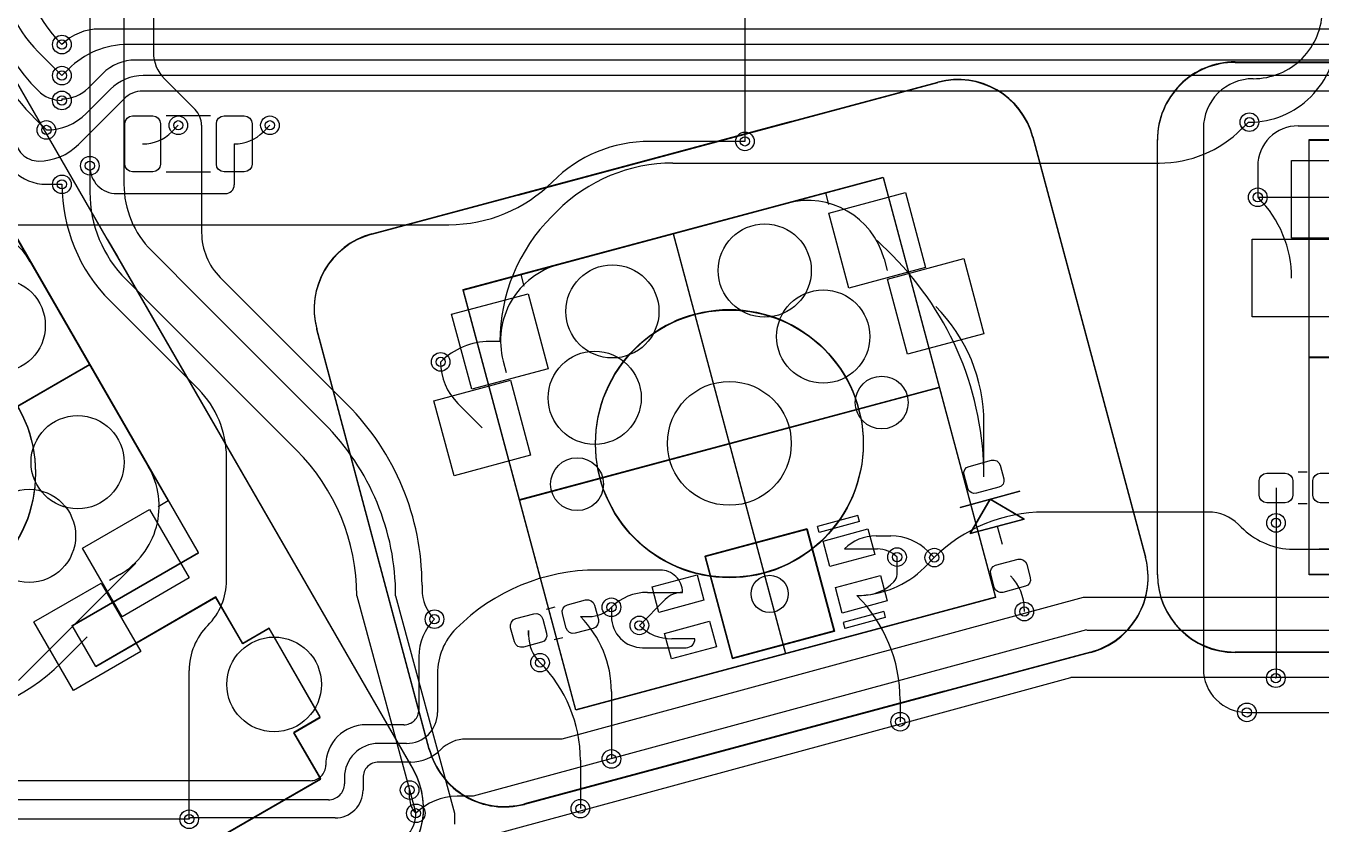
# Model space of a CAD drawing. Header units: millimetres. Extents: x -220 to 263, y -14 to 135.
# Drawn here: x 66.86 to 108.58, y 12.5 to 38.2 of the extents above; entities that cross this region are included whole.
import ezdxf

# ---------------------------------------------------------------- set-up
doc = ezdxf.new("R2010")
doc.units = ezdxf.units.MM
doc.layers.get('0').update_dxf_attribs({"color": 96, "lineweight": 25, "true_color": 0x008000})
for name, color, linetype, lineweight, true_color in [('livello 10', 6, 'Continuous', 25, 0xff00ff), ('livello 11', 30, 'Continuous', 25, 0xff7f00), ('livello 7', 6, 'Continuous', 25, 0xff00ff), ('livello 8', 18, 'Continuous', 25, 0x000000), ('livello 9', 18, 'Continuous', 25, 0x000000)]:
    doc.layers.add(name, color=color, linetype=linetype, lineweight=lineweight, true_color=true_color)

msp = doc.modelspace()

# ---------------------------------------------------------------- linework, layer by layer
msp.add_arc((135.898, -152.987), 167.216, 80.73541, 122.39677)
at = {"layer": 'livello 10', "color": 6, "true_color": 0xff00ff, "flags": 128}
for points in [[(108.192, 20.541), (108.192, 34.541)], [(108.192, 34.541), (122.191, 34.541)], [(72.422, 21.249), (65.422, 33.374)], [(80.949, 29.708), (94.472, 33.332)], [(94.472, 33.332), (98.095, 19.809)], [(84.572, 16.186), (80.949, 29.708)], [(68.351, 18.899), (72.422, 21.249)], [(122.191, 20.541), (108.192, 20.541)], [(72.985, 19.814), (69.113, 17.579)], [(73.847, 18.321), (72.985, 19.814)], [(98.095, 19.809), (84.572, 16.186)], [(69.113, 17.579), (68.351, 18.899)], [(74.695, 18.811), (73.847, 18.321)], [(76.346, 15.952), (74.695, 18.811)], [(75.497, 15.462), (76.346, 15.952)], [(76.36, 13.968), (75.497, 15.462)], [(70.93, 10.833), (76.36, 13.968)]]:
    msp.add_lwpolyline(points, dxfattribs=at)
at = {"layer": 'livello 10'}
msp.add_arc((135.898, -152.987), 167.216, 80.73541, 122.39677, dxfattribs=at)
at = {"layer": 'livello 11', "color": 250, "true_color": 0x3d3d3d, "flags": 128}
for points in [[(62.812, 42.878), (69.485, 31.32)], [(105.81, 37.024), (119.809, 37.024)], [(82.717, 32.754), (96.239, 36.377)], [(78.001, 31.49), (91.524, 35.113)], [(99.301, 34.609), (102.924, 21.087)], [(103.31, 20.525), (103.31, 34.524)], [(108.192, 20.525), (108.192, 34.524)], [(108.192, 34.524), (122.191, 34.524)], [(72.422, 21.233), (65.422, 33.357)], [(80.949, 29.692), (94.472, 33.315)], [(94.472, 33.315), (98.095, 19.793)], [(69.485, 31.32), (69.811, 30.754)], [(87.71, 31.504), (91.334, 17.981)], [(69.811, 30.754), (79.337, 14.257)], [(84.572, 16.169), (80.949, 29.692)], [(79.857, 14.906), (76.234, 28.428)], [(56.798, 20.295), (68.922, 27.295)], [(56.798, 20.295), (68.922, 27.295)], [(108.192, 27.524), (122.191, 27.524)], [(82.761, 22.93), (96.283, 26.554)], [(68.351, 18.883), (72.422, 21.233)], [(122.191, 20.525), (108.192, 20.525)], [(72.985, 19.797), (69.114, 17.562)], [(73.847, 18.304), (72.985, 19.797)], [(98.095, 19.793), (84.572, 16.169)], [(69.114, 17.562), (68.351, 18.883)], [(74.696, 18.794), (73.847, 18.304)], [(76.346, 15.935), (74.696, 18.794)], [(101.157, 18.025), (87.635, 14.401)], [(119.809, 18.025), (105.81, 18.025)], [(96.441, 16.761), (82.919, 13.138)], [(75.498, 15.445), (76.346, 15.935)], [(76.36, 13.952), (75.498, 15.445)], [(70.93, 10.816), (76.36, 13.952)]]:
    msp.add_lwpolyline(points, dxfattribs=at)
for points in [[(105.81, 37.024, 0.414214), (103.31, 34.524)], [(99.301, 34.609, 0.414198), (96.239, 36.377)], [(78.001, 31.49, 0.414207), (76.234, 28.428)], [(101.157, 18.025, 0.414222), (102.924, 21.087)], [(103.31, 20.525, 0.414202), (105.81, 18.025)], [(79.857, 14.906, 0.414222), (82.919, 13.138)], [(78.421, 10.842, 0.414198), (79.337, 14.257)]]:
    msp.add_lwpolyline(points, format="xyb", dxfattribs=at)
at = {"layer": 'livello 11', "color": 139, "true_color": 0x174d58, "flags": 128}
for points in [[(72.809, 35.309), (71.386, 35.309)], [(72.809, 33.489), (71.386, 33.489)], [(84.034, 30.519), (92.621, 32.82)], [(92.621, 32.82), (92.72, 32.452)], [(67.004, 30.604), (71.449, 22.905)], [(82.238, 27.409), (82.337, 27.041)], [(108.138, 23.834), (107.846, 23.834)], [(96.951, 22.699), (98.883, 23.217)], [(97.28, 21.856), (97.917, 22.958)], [(97.917, 22.958), (99.019, 22.322)], [(71.449, 22.905), (71.119, 22.714)], [(108.138, 22.814), (107.846, 22.814)], [(93.665, 22.435), (92.361, 22.086)], [(93.716, 22.242), (92.412, 21.892)], [(93.716, 22.242), (93.665, 22.435)], [(99.019, 22.322), (97.28, 21.856)], [(92.412, 21.892), (92.361, 22.086)], [(98.15, 22.089), (98.305, 21.509)], [(83.899, 19.49), (83.616, 19.414)], [(84.163, 18.504), (83.88, 18.429)]]:
    msp.add_lwpolyline(points, dxfattribs=at)
at = {"layer": 'livello 11', "color": 168, "true_color": 0x0d115e, "flags": 128}
for points in [[(72.809, 35.309), (71.386, 35.309)], [(72.809, 33.489), (71.386, 33.489)], [(91.394, 32.492), (82.807, 30.191)], [(70.814, 24.005), (66.369, 31.704)], [(94.505, 30.696), (94.604, 30.328)], [(82.807, 30.191), (82.906, 29.823)], [(108.138, 23.834), (107.846, 23.834)], [(98.883, 23.217), (96.951, 22.699)], [(97.917, 22.958), (97.28, 21.856)], [(99.019, 22.322), (97.917, 22.958)], [(108.138, 22.814), (107.846, 22.814)], [(97.28, 21.856), (99.019, 22.322)], [(98.15, 22.089), (98.305, 21.509)], [(69.884, 20.535), (69.554, 20.345)], [(83.899, 19.49), (83.616, 19.414)], [(94.493, 19.344), (93.189, 18.995)], [(94.493, 19.344), (94.545, 19.151)], [(93.189, 18.995), (93.241, 18.802)], [(94.545, 19.151), (93.241, 18.802)], [(84.163, 18.504), (83.88, 18.429)]]:
    msp.add_lwpolyline(points, dxfattribs=at)
at = {"layer": 'livello 11', "color": 250, "true_color": 0x2f2d31, "flags": 128}
for points in [[(108.192, 34.541), (122.191, 34.541)], [(108.192, 20.541), (108.192, 34.541)], [(72.422, 21.249), (65.422, 33.374)], [(80.949, 29.708), (94.472, 33.332)], [(94.472, 33.332), (98.095, 19.809)], [(84.572, 16.186), (80.949, 29.708)], [(88.738, 21.115), (92.023, 21.995)], [(92.023, 21.995), (88.738, 21.115)], [(92.023, 21.995), (92.903, 18.711)], [(92.903, 18.711), (92.023, 21.995)], [(68.351, 18.899), (72.422, 21.249)], [(89.618, 17.831), (88.738, 21.115)], [(88.738, 21.115), (89.618, 17.831)], [(122.191, 20.541), (108.192, 20.541)], [(72.985, 19.814), (69.114, 17.578)], [(73.847, 18.321), (72.985, 19.814)], [(98.095, 19.809), (84.572, 16.186)], [(69.114, 17.578), (68.351, 18.899)], [(74.696, 18.811), (73.847, 18.321)], [(76.346, 15.952), (74.696, 18.811)], [(92.903, 18.711), (89.618, 17.831)], [(89.618, 17.831), (92.903, 18.711)], [(75.498, 15.462), (76.346, 15.952)], [(76.36, 13.968), (75.498, 15.462)], [(70.93, 10.833), (76.36, 13.968)]]:
    msp.add_lwpolyline(points, dxfattribs=at)
at = {"layer": 'livello 11', "color": 168, "true_color": 0x0d115e, "flags": 128}
for points in [[(94.505, 30.696, 0.41421), (91.394, 32.492)], [(69.884, 20.535, 0.414217), (70.814, 24.005)]]:
    msp.add_lwpolyline(points, format="xyb", dxfattribs=at)
at = {"layer": 'livello 11', "color": 139, "true_color": 0x174d58, "flags": 128}
for points in [[(67.004, 30.604, 0.414228), (63.534, 31.534)], [(84.034, 30.519, 0.414216), (82.238, 27.409)]]:
    msp.add_lwpolyline(points, format="xyb", dxfattribs=at)
at = {"layer": 'livello 11', "color": 250, "true_color": 0x2f2d31, "flags": 128}
msp.add_lwpolyline([(162.819, 12.048, 0.183811), (46.307, -11.796)], format="xyb", dxfattribs=at)
at = {"layer": 'livello 11', "color": 250, "true_color": 0x3d3d3d}
for centre in [(89.522, 24.742), (62.86, 23.795)]:
    msp.add_circle(centre, 4.311, dxfattribs=at)
at = {"layer": 'livello 7', "color": 6, "true_color": 0xff00ff, "flags": 128}
for points in [[(62.812, 42.894), (69.485, 31.337)], [(105.81, 37.041), (119.809, 37.041)], [(82.717, 32.77), (96.239, 36.393)], [(78.001, 31.507), (91.523, 35.13)], [(99.301, 34.626), (102.924, 21.103)], [(103.31, 20.541), (103.31, 34.541)], [(108.192, 20.541), (108.192, 34.541)], [(108.192, 34.541), (122.191, 34.541)], [(72.422, 21.249), (65.422, 33.374)], [(80.949, 29.708), (94.472, 33.332)], [(94.472, 33.332), (98.095, 19.809)], [(69.485, 31.337), (69.811, 30.771)], [(87.71, 31.52), (91.334, 17.997)], [(69.811, 30.771), (79.336, 14.273)], [(84.572, 16.186), (80.949, 29.708)], [(79.857, 14.922), (76.234, 28.445)], [(108.192, 27.541), (122.191, 27.541)], [(56.798, 20.312), (68.922, 27.312)], [(56.798, 20.312), (68.922, 27.312)], [(82.761, 22.947), (96.283, 26.57)], [(88.738, 21.132), (92.022, 22.012)], [(92.022, 22.012), (88.738, 21.132)], [(92.022, 22.012), (92.902, 18.727)], [(92.902, 18.727), (92.022, 22.012)], [(68.351, 18.899), (72.422, 21.249)], [(89.618, 17.848), (88.738, 21.132)], [(88.738, 21.132), (89.618, 17.848)], [(122.191, 20.541), (108.192, 20.541)], [(72.985, 19.814), (69.113, 17.579)], [(73.847, 18.321), (72.985, 19.814)], [(98.095, 19.809), (84.572, 16.186)], [(69.113, 17.579), (68.351, 18.899)], [(74.695, 18.811), (73.847, 18.321)], [(76.346, 15.952), (74.695, 18.811)], [(92.902, 18.727), (89.618, 17.848)], [(89.618, 17.848), (92.902, 18.727)], [(101.157, 18.041), (87.635, 14.418)], [(119.809, 18.041), (105.81, 18.041)], [(96.441, 16.778), (82.919, 13.154)], [(75.497, 15.462), (76.346, 15.952)], [(76.36, 13.968), (75.497, 15.462)], [(70.93, 10.833), (76.36, 13.968)]]:
    msp.add_lwpolyline(points, dxfattribs=at)
for points in [[(105.81, 37.041, 0.414214), (103.31, 34.541)], [(99.301, 34.626, 0.414198), (96.239, 36.393)], [(78.001, 31.507, 0.414207), (76.234, 28.445)], [(101.157, 18.041, 0.414222), (102.924, 21.103)], [(103.31, 20.541, 0.414202), (105.81, 18.041)], [(79.857, 14.922, 0.414222), (82.919, 13.154)], [(78.421, 10.858, 0.414198), (79.336, 14.273)]]:
    msp.add_lwpolyline(points, format="xyb", dxfattribs=at)
at = {"layer": 'livello 7', "color": 6, "true_color": 0xff00ff}
for centre in [(89.522, 24.759), (62.86, 23.812)]:
    msp.add_circle(centre, 4.311, dxfattribs=at)
at = {"layer": 'livello 8', "color": 163, "true_color": 0x4d7fc4, "flags": 128}
for points in [[(68.923, 59.782), (68.923, 32.849)], [(70.973, 46.466), (70.973, 37.499)], [(90.023, 46.466), (90.023, 36.982)], [(70.023, 33.099), (70.023, 39.282)], [(68.023, 36.599), (67.26, 37.362)], [(70.973, 37.499), (70.973, 37.344)], [(90.023, 36.982), (90.023, 34.482)], [(71.323, 36.499), (72.31, 35.511)], [(67.523, 34.849), (67.174, 35.197)], [(71.198, 33.749), (71.178, 33.653), (71.124, 33.572), (71.043, 33.518), (70.948, 33.499), (70.298, 33.499), (70.202, 33.518), (70.121, 33.572), (70.067, 33.653), (70.048, 33.749), (70.048, 35.049), (70.067, 35.145), (70.121, 35.226), (70.202, 35.28), (70.298, 35.299), (70.948, 35.299), (71.043, 35.28), (71.124, 35.226), (71.178, 35.145), (71.198, 35.049), (71.198, 33.749)], [(74.148, 33.749), (74.128, 33.653), (74.074, 33.572), (73.993, 33.518), (73.898, 33.499), (73.248, 33.499), (73.152, 33.518), (73.071, 33.572), (73.017, 33.653), (72.998, 33.749), (72.998, 35.049), (73.017, 35.145), (73.071, 35.226), (73.152, 35.28), (73.248, 35.299), (73.898, 35.299), (73.993, 35.28), (74.074, 35.226), (74.128, 35.145), (74.148, 35.049), (74.148, 33.749)], [(71.773, 34.999), (71.561, 34.788)], [(72.523, 34.999), (72.523, 31.547)], [(74.723, 34.999), (74.511, 34.788)], [(104.791, 34.899), (104.791, 34.599)], [(104.791, 34.599), (104.791, 18.699)], [(93.375, 29.756), (92.728, 32.171), (95.191, 32.831), (95.838, 30.416), (93.375, 29.756)], [(106.563, 32.661), (106.542, 32.682)], [(94.773, 30.804), (94.283, 31.294)], [(106.357, 28.831), (106.357, 31.331), (108.907, 31.331), (108.907, 28.831), (106.357, 28.831)], [(70.906, 30.965), (72.523, 29.349)], [(73.123, 30.099), (77.218, 26.003)], [(70.089, 30.032), (71.273, 28.849)], [(72.423, 26.499), (69.578, 29.343)], [(72.523, 29.349), (76.474, 25.397)], [(71.273, 28.849), (75.578, 24.543)], [(80.654, 23.718), (80.007, 26.133), (82.47, 26.793), (83.117, 24.378), (80.654, 23.718)], [(81.562, 25.255), (80.779, 26.038)], [(73.323, 20.347), (73.323, 24.326)], [(97.968, 24.214), (98.056, 24.22), (98.139, 24.192), (98.205, 24.134), (98.244, 24.055), (98.36, 23.62), (98.366, 23.533), (98.338, 23.45), (98.28, 23.384), (98.201, 23.345), (97.477, 23.151), (97.389, 23.145), (97.306, 23.173), (97.24, 23.231), (97.201, 23.31), (97.085, 23.744), (97.079, 23.832), (97.107, 23.915), (97.165, 23.981), (97.244, 24.02), (97.968, 24.214)], [(107.667, 23.087), (107.649, 22.996), (107.597, 22.919), (107.52, 22.868), (107.429, 22.85), (106.829, 22.85), (106.738, 22.868), (106.661, 22.919), (106.61, 22.996), (106.592, 23.087), (106.592, 23.562), (106.61, 23.653), (106.661, 23.73), (106.738, 23.781), (106.829, 23.8), (107.429, 23.8), (107.52, 23.781), (107.597, 23.73), (107.649, 23.653), (107.667, 23.562), (107.667, 23.087)], [(109.392, 23.087), (109.374, 22.996), (109.322, 22.919), (109.245, 22.868), (109.154, 22.85), (108.554, 22.85), (108.463, 22.868), (108.386, 22.919), (108.335, 22.996), (108.317, 23.087), (108.317, 23.562), (108.335, 23.653), (108.386, 23.73), (108.463, 23.781), (108.554, 23.8), (109.154, 23.8), (109.245, 23.781), (109.322, 23.73), (109.374, 23.653), (109.392, 23.562), (109.392, 23.087)], [(107.129, 23.325), (107.129, 22.199)], [(68.684, 21.384), (70.849, 22.634), (72.124, 20.425), (69.959, 19.175), (68.684, 21.384)], [(107.129, 22.199), (107.129, 17.215)], [(93.987, 22.004), (94.207, 21.183), (92.758, 20.795), (92.538, 21.616), (93.987, 22.004)], [(94.246, 21.782), (94.723, 21.782)], [(95.917, 21.287), (96.123, 21.082)], [(66.626, 17.127), (70.404, 20.905)], [(94.923, 20.54), (94.923, 21.099)], [(98.822, 21.027), (98.91, 21.032), (98.993, 21.004), (99.059, 20.946), (99.098, 20.868), (99.214, 20.433), (99.22, 20.345), (99.192, 20.262), (99.134, 20.196), (99.055, 20.157), (98.331, 19.963), (98.243, 19.957), (98.16, 19.986), (98.094, 20.044), (98.055, 20.122), (97.939, 20.557), (97.933, 20.645), (97.961, 20.728), (98.019, 20.794), (98.098, 20.833), (98.822, 21.027)], [(88.481, 20.529), (88.701, 19.708), (87.252, 19.319), (87.032, 20.14), (88.481, 20.529)], [(94.388, 20.507), (94.608, 19.686), (93.159, 19.297), (92.939, 20.119), (94.388, 20.507)], [(79.623, 20.199), (79.623, 20.065)], [(77.523, 19.849), (79.423, 12.849)], [(78.773, 19.849), (80.673, 12.849)], [(85.303, 19.092), (85.309, 19), (85.279, 18.912), (85.218, 18.842), (85.135, 18.801), (84.556, 18.646), (84.463, 18.64), (84.375, 18.67), (84.306, 18.731), (84.265, 18.814), (84.142, 19.273), (84.136, 19.365), (84.166, 19.453), (84.227, 19.523), (84.31, 19.564), (84.889, 19.719), (84.982, 19.725), (85.07, 19.695), (85.139, 19.634), (85.18, 19.551), (85.303, 19.092)], [(86.882, 19.963), (88.012, 19.963)], [(93.629, 19.863), (93.771, 19.863)], [(83.637, 18.646), (83.643, 18.553), (83.613, 18.465), (83.552, 18.396), (83.469, 18.355), (82.889, 18.2), (82.797, 18.193), (82.709, 18.223), (82.64, 18.284), (82.599, 18.367), (82.476, 18.826), (82.47, 18.919), (82.499, 19.007), (82.56, 19.076), (82.644, 19.117), (83.223, 19.272), (83.316, 19.279), (83.403, 19.249), (83.473, 19.188), (83.514, 19.105), (83.637, 18.646)], [(99.023, 19.344), (99.023, 19.418)], [(84.723, 19.182), (84.998, 19.182)], [(88.883, 19.031), (89.103, 18.21), (87.654, 17.822), (87.434, 18.643), (88.883, 19.031)], [(83.056, 18.583), (83.056, 18.736)], [(88.413, 18.466), (87.669, 18.466)], [(104.791, 18.699), (104.791, 17.499)], [(72.123, 12.658), (72.123, 17.45)], [(85.723, 16.768), (85.723, 14.599)], [(95.023, 16.499), (95.023, 15.799)], [(84.723, 14.56), (84.723, 12.999)], [(80.673, 12.849), (80.673, 12.503)]]:
    msp.add_lwpolyline(points, dxfattribs=at)
for points in [[(64.522, 41.599, 0.198914), (67.174, 35.197)], [(65.272, 40.9, 0.198915), (67.253, 36.118)], [(66.648, 40.917, 0.19891), (68.023, 37.599)], [(66.023, 40.349, 0.198908), (67.26, 37.362)], [(106.391, 36.499, 0.414214), (108.623, 38.731)], [(106.272, 35.1, 0.414214), (109.073, 37.901)], [(70.972, 37.344, 0.198922), (71.323, 36.499)], [(106.391, 36.499, 0.414214), (104.791, 34.899)], [(67.253, 36.118, 0.198929), (68.023, 35.799)], [(72.523, 34.999, 0.1989), (72.31, 35.511)], [(70.623, 34.399, 0.198913), (71.561, 34.788)], [(73.573, 34.399, 0.198913), (74.511, 34.788)], [(68.022, 33.099, 0.198911), (69.578, 29.343)], [(70.022, 33.099, 0.198912), (70.906, 30.965)], [(68.923, 32.849, 0.198913), (70.089, 30.032)], [(107.632, 30.081, 0.198913), (106.563, 32.661)], [(72.523, 31.547, 0.198912), (73.123, 30.099)], [(97.723, 23.682, 0.198912), (94.773, 30.804)], [(80.222, 27.382, 0.198907), (80.779, 26.038)], [(73.323, 24.326, 0.198912), (72.423, 26.499)], [(79.622, 20.199, 0.198913), (77.218, 26.003)], [(78.773, 19.849, 0.198915), (76.474, 25.397)], [(77.522, 19.849, 0.198916), (75.578, 24.543)], [(94.246, 21.782, 0.198909), (93.228, 21.36)], [(95.918, 21.288, 0.198905), (94.723, 21.782)], [(94.823, 20.299, 0.198847), (94.923, 20.54)], [(99.022, 19.418, 0.198902), (98.577, 20.495)], [(72.723, 18.899, 0.198901), (73.323, 20.347)], [(79.622, 20.065, 0.198921), (80.023, 19.099)], [(93.771, 19.863, 0.198917), (94.823, 20.299)], [(86.882, 19.963, 0.198913), (85.723, 19.482)], [(95.023, 16.499, 0.198911), (93.629, 19.863)], [(84.998, 19.182, 0.198914), (85.723, 19.482)], [(72.722, 18.899, 0.198907), (72.123, 17.45)], [(85.722, 16.768, 0.198909), (84.723, 19.182)], [(86.623, 18.899, 0.19891), (87.669, 18.466)], [(83.056, 18.583, 0.198913), (83.423, 17.699)], [(84.723, 14.56, 0.198913), (83.423, 17.699)], [(104.791, 17.499, 0.414214), (106.191, 16.099)], [(107.123, 17.199, 0.198295), (107.129, 17.215)]]:
    msp.add_lwpolyline(points, format="xyb", dxfattribs=at)
at = {"layer": 'livello 8', "color": 254, "true_color": 0xd0d2cd, "flags": 128}
for points in [[(88.738, 21.115), (92.022, 21.995)], [(92.022, 21.995), (88.738, 21.115)], [(92.022, 21.995), (92.902, 18.711)], [(92.902, 18.711), (92.022, 21.995)], [(89.618, 17.831), (88.738, 21.115)], [(88.738, 21.115), (89.618, 17.831)], [(92.902, 18.711), (89.618, 17.831)], [(89.618, 17.831), (92.902, 18.711)]]:
    msp.add_lwpolyline(points, dxfattribs=at)
at = {"layer": 'livello 8', "color": 7, "true_color": 0xececec}
for centre in [(68.023, 37.599), (68.023, 36.599), (68.023, 35.799), (67.523, 34.849), (71.773, 34.999), (74.723, 34.999), (106.272, 35.1), (90.023, 34.482), (68.923, 33.699), (68.023, 33.099), (106.542, 32.682), (80.223, 27.382), (107.129, 22.199), (94.923, 21.099), (96.123, 21.082), (85.723, 19.482), (99.023, 19.344), (80.023, 19.099), (86.623, 18.899), (83.423, 17.699), (107.123, 17.199), (106.191, 16.099), (95.023, 15.799), (85.723, 14.599), (79.223, 13.599), (72.123, 12.658), (79.423, 12.849), (84.723, 12.999)]:
    msp.add_circle(centre, 0.3, dxfattribs=at)
at = {"layer": 'livello 8', "color": 7}
for centre, radius in [((68.023, 37.599), 0.15), ((68.023, 36.599), 0.15), ((68.023, 35.799), 0.15), ((71.773, 34.999), 0.15), ((74.723, 34.999), 0.15), ((106.272, 35.1), 0.15), ((67.523, 34.849), 0.15), ((90.023, 34.482), 0.15), ((68.923, 33.699), 0.15), ((68.023, 33.099), 0.15), ((106.542, 32.682), 0.15), ((90.661, 30.323), 1.5), ((85.754, 29.008), 1.5), ((65.989, 28.552), 1.5), ((92.545, 28.198), 1.5), ((85.184, 26.226), 1.5), ((80.223, 27.382), 0.15), ((89.522, 24.759), 1.994), ((89.522, 24.759), 1.994), ((94.429, 26.073), 0.851), ((94.429, 26.073), 0.851), ((68.529, 24.152), 1.5), ((84.615, 23.444), 0.851), ((84.615, 23.444), 0.851), ((66.965, 21.782), 1.5), ((107.129, 22.199), 0.15), ((94.923, 21.099), 0.15), ((96.123, 21.082), 0.15), ((85.723, 19.482), 0.15), ((80.023, 19.099), 0.15), ((99.023, 19.344), 0.15), ((86.623, 18.899), 0.15), ((74.859, 16.999), 1.524), ((83.423, 17.699), 0.15), ((107.123, 17.199), 0.15), ((95.023, 15.799), 0.15), ((106.191, 16.099), 0.15), ((85.723, 14.599), 0.15), ((79.223, 13.599), 0.15), ((79.423, 12.849), 0.15), ((84.723, 12.999), 0.15), ((72.123, 12.658), 0.15)]:
    msp.add_circle(centre, radius, dxfattribs=at)
at = {"layer": 'livello 8', "color": 163, "true_color": 0x4d7fc4}
msp.add_circle((90.82, 19.913), 0.599, dxfattribs=at)
at = {"layer": 'livello 9', "color": 22, "true_color": 0xc83434, "flags": 128}
for points in [[(69.23, 38.099, 0.198912), (68.023, 37.599)], [(70.144, 37.599, 0.198912), (68.23, 36.806)], [(70.394, 37.099, 0.198916), (69.333, 36.66)], [(70.644, 36.599, 0.198916), (69.583, 36.16)], [(68.023, 35.849, 0.198906), (68.876, 36.203)], [(70.626, 36.099, 0.19891), (70.023, 35.849)], [(67.523, 34.849, 0.198902), (68.803, 35.379)], [(70.623, 34.399, 0.198913), (71.561, 34.788)], [(73.573, 34.399, 0.198913), (74.511, 34.788)], [(103.367, 33.782, 0.198919), (106.023, 34.882)], [(106.023, 34.882, 0.001127), (106.129, 34.986)], [(107.842, 34.982, 0.414214), (106.542, 33.682)], [(66.023, 34.599, 0.414214), (67.523, 33.099)], [(66.523, 34.599, 0.414214), (67.273, 33.849)], [(67.273, 33.849, 0.198902), (68.553, 34.379)], [(86.961, 34.482, 0.198907), (83.823, 33.182)], [(68.923, 33.667, 0.414214), (69.791, 32.799)], [(87.705, 33.782, 0.198908), (83.97, 32.235)], [(73.291, 32.799, 0.414214), (73.573, 33.081)], [(80.483, 31.799, 0.198918), (83.823, 33.182)], [(83.8, 32.065, 0.198913), (82.132, 28.038)], [(97.722, 25.413, 0.19891), (96.167, 29.169)], [(81.804, 28.038, 0.198909), (80.223, 27.382)], [(99.664, 22.549, 0.198909), (96.123, 21.082)], [(105.917, 22.149, 0.198913), (104.951, 22.549)], [(106.01, 22.057, 0.180292), (107.559, 21.352)], [(94.922, 21.099, 0.198887), (94.291, 21.36)], [(85.27, 20.682, 0.198909), (80.723, 18.799)], [(88.012, 19.963, 0.414214), (87.292, 20.682)], [(93.629, 19.863, 0.19891), (95.804, 20.764)], [(99.022, 19.418, 0.198902), (98.577, 20.495)], [(88.012, 19.963, 0.198906), (87.456, 19.733)], [(84.998, 19.182, 0.198914), (85.723, 19.482)], [(80.022, 19.099, 0.198906), (79.523, 17.892)], [(80.722, 18.799, 0.198907), (80.123, 17.35)], [(85.723, 19.182, 0.414214), (86.723, 18.182)], [(83.056, 18.583, 0.198913), (83.423, 17.699)], [(88.13, 18.182, 0.414214), (88.413, 18.466)], [(63.623, 15.882, 0.198912), (68.001, 17.696)], [(79.036, 15.699, 0.414214), (79.523, 16.185)], [(79.123, 15.099, 0.414214), (80.123, 16.099)], [(77.823, 15.699, 0.414214), (76.523, 14.399)], [(78.218, 15.099, 0.414214), (77.123, 14.004)], [(81.043, 15.239, 0.198911), (80.223, 14.899)], [(79.257, 14.499, 0.198913), (80.223, 14.899)], [(76.023, 13.899, 0.414214), (76.523, 14.399)], [(78.223, 14.499, 0.414214), (77.723, 13.999)], [(76.606, 13.282, 0.414214), (77.123, 13.799)], [(76.823, 12.699, 0.414214), (77.723, 13.599)], [(80.75, 13.399, 0.198912), (79.423, 12.849)], [(79.223, 13.332, 0.19891), (79.423, 12.849)], [(72.164, 12.699, 0.414214), (72.123, 12.658)], [(78.373, 11.799, 0.414214), (79.423, 12.849)]]:
    msp.add_lwpolyline(points, format="xyb", dxfattribs=at)
for points in [[(70.273, 38.099), (69.23, 38.099)], [(154.273, 38.099), (70.273, 38.099)], [(158.273, 37.599), (70.144, 37.599)], [(68.23, 36.806), (68.023, 36.599)], [(156.523, 37.099), (70.394, 37.099)], [(69.023, 36.349), (68.876, 36.203)], [(69.333, 36.66), (69.023, 36.349)], [(154.773, 36.599), (70.644, 36.599)], [(69.583, 36.16), (69.273, 35.849)], [(155.773, 36.099), (70.626, 36.099)], [(68.023, 35.849), (68.023, 35.799)], [(70.023, 35.849), (68.553, 34.379)], [(69.273, 35.849), (68.803, 35.379)], [(71.198, 33.749), (71.178, 33.653), (71.124, 33.572), (71.043, 33.518), (70.948, 33.499), (70.298, 33.499), (70.202, 33.518), (70.121, 33.572), (70.067, 33.653), (70.048, 33.749), (70.048, 35.049), (70.067, 35.145), (70.121, 35.226), (70.202, 35.28), (70.298, 35.299), (70.948, 35.299), (71.043, 35.28), (71.124, 35.226), (71.178, 35.145), (71.198, 35.049), (71.198, 33.749)], [(74.148, 33.749), (74.128, 33.653), (74.074, 33.572), (73.993, 33.518), (73.898, 33.499), (73.248, 33.499), (73.152, 33.518), (73.071, 33.572), (73.017, 33.653), (72.998, 33.749), (72.998, 35.049), (73.017, 35.145), (73.071, 35.226), (73.152, 35.28), (73.248, 35.299), (73.898, 35.299), (73.993, 35.28), (74.074, 35.226), (74.128, 35.145), (74.148, 35.049), (74.148, 33.749)], [(106.129, 34.986), (106.243, 35.1)], [(106.243, 35.1), (106.272, 35.1)], [(71.561, 34.788), (71.773, 34.999)], [(74.511, 34.788), (74.723, 34.999)], [(107.842, 34.982), (128.123, 34.982)], [(73.573, 34.399), (73.573, 33.081)], [(90.023, 34.482), (86.961, 34.482)], [(110.177, 33.871), (110.177, 31.371), (107.627, 31.371), (107.627, 33.871), (110.177, 33.871)], [(68.923, 33.699), (68.923, 33.667)], [(87.705, 33.782), (103.367, 33.782)], [(106.542, 33.682), (106.542, 32.682)], [(67.523, 33.099), (68.023, 33.099)], [(69.791, 32.799), (73.291, 32.799)], [(106.542, 32.682), (108.84, 32.682)], [(83.8, 32.065), (83.97, 32.235)], [(64.114, 31.799), (80.483, 31.799)], [(97.075, 30.706), (97.722, 28.291), (95.259, 27.631), (94.612, 30.046), (97.075, 30.706)], [(83.04, 29.575), (83.687, 27.16), (81.223, 26.5), (80.576, 28.915), (83.04, 29.575)], [(82.132, 28.038), (81.804, 28.038)], [(97.723, 23.682), (97.723, 25.413)], [(97.968, 24.214), (98.056, 24.22), (98.139, 24.192), (98.205, 24.134), (98.244, 24.055), (98.36, 23.62), (98.366, 23.533), (98.338, 23.45), (98.28, 23.384), (98.201, 23.345), (97.477, 23.151), (97.389, 23.145), (97.306, 23.173), (97.24, 23.231), (97.201, 23.31), (97.085, 23.744), (97.079, 23.832), (97.107, 23.915), (97.165, 23.981), (97.244, 24.02), (97.968, 24.214)], [(107.667, 23.087), (107.649, 22.996), (107.597, 22.919), (107.52, 22.868), (107.429, 22.85), (106.829, 22.85), (106.738, 22.868), (106.661, 22.919), (106.61, 22.996), (106.592, 23.087), (106.592, 23.562), (106.61, 23.653), (106.661, 23.73), (106.738, 23.781), (106.829, 23.8), (107.429, 23.8), (107.52, 23.781), (107.597, 23.73), (107.649, 23.653), (107.667, 23.562), (107.667, 23.087)], [(109.392, 23.087), (109.374, 22.996), (109.322, 22.919), (109.245, 22.868), (109.154, 22.85), (108.554, 22.85), (108.463, 22.868), (108.386, 22.919), (108.335, 22.996), (108.317, 23.087), (108.317, 23.562), (108.335, 23.653), (108.386, 23.73), (108.463, 23.781), (108.554, 23.8), (109.154, 23.8), (109.245, 23.781), (109.322, 23.73), (109.374, 23.653), (109.392, 23.562), (109.392, 23.087)], [(107.129, 23.325), (107.129, 22.199)], [(99.664, 22.55), (104.951, 22.55)], [(105.917, 22.15), (106.01, 22.057)], [(93.987, 22.004), (94.207, 21.183), (92.758, 20.795), (92.538, 21.616), (93.987, 22.004)], [(93.228, 21.36), (94.291, 21.36)], [(107.559, 21.352), (108.517, 21.352)], [(108.517, 21.352), (109.911, 21.352)], [(109.514, 21.352), (108.517, 21.352)], [(95.804, 20.764), (96.123, 21.082)], [(98.822, 21.027), (98.91, 21.032), (98.993, 21.004), (99.059, 20.946), (99.098, 20.868), (99.214, 20.433), (99.22, 20.345), (99.192, 20.262), (99.134, 20.196), (99.055, 20.157), (98.331, 19.963), (98.243, 19.957), (98.16, 19.986), (98.094, 20.044), (98.055, 20.122), (97.939, 20.557), (97.933, 20.645), (97.961, 20.728), (98.019, 20.794), (98.098, 20.833), (98.822, 21.027)], [(87.292, 20.682), (85.27, 20.682)], [(88.481, 20.529), (88.701, 19.708), (87.252, 19.319), (87.032, 20.14), (88.481, 20.529)], [(94.388, 20.507), (94.608, 19.686), (93.159, 19.297), (92.939, 20.119), (94.388, 20.507)], [(70.56, 18.055), (68.394, 16.805), (67.119, 19.014), (69.285, 20.264), (70.56, 18.055)], [(100.923, 19.799), (84.123, 15.239)], [(85.303, 19.092), (85.309, 19), (85.279, 18.912), (85.218, 18.842), (85.135, 18.801), (84.556, 18.646), (84.463, 18.64), (84.375, 18.67), (84.306, 18.731), (84.265, 18.814), (84.142, 19.273), (84.136, 19.365), (84.166, 19.453), (84.227, 19.523), (84.31, 19.564), (84.889, 19.719), (84.982, 19.725), (85.07, 19.695), (85.139, 19.634), (85.18, 19.551), (85.303, 19.092)], [(86.623, 18.899), (87.456, 19.733)], [(147.523, 19.799), (100.923, 19.799)], [(83.637, 18.646), (83.643, 18.553), (83.613, 18.465), (83.552, 18.396), (83.469, 18.355), (82.889, 18.2), (82.797, 18.193), (82.709, 18.223), (82.64, 18.284), (82.599, 18.367), (82.476, 18.826), (82.47, 18.919), (82.499, 19.007), (82.56, 19.076), (82.644, 19.117), (83.223, 19.272), (83.316, 19.279), (83.403, 19.249), (83.473, 19.188), (83.514, 19.105), (83.637, 18.646)], [(85.723, 19.482), (85.723, 19.182)], [(99.023, 19.344), (99.023, 19.418)], [(84.723, 19.182), (84.998, 19.182)], [(88.883, 19.031), (89.103, 18.21), (87.654, 17.822), (87.434, 18.643), (88.883, 19.031)], [(68.001, 17.696), (68.84, 18.535)], [(101.023, 18.76), (81.273, 13.399)], [(83.056, 18.736), (83.056, 18.583)], [(101.033, 18.749), (108.923, 18.749)], [(86.723, 18.182), (88.13, 18.182)], [(79.523, 17.892), (79.523, 17.599)], [(79.523, 17.599), (79.523, 16.185)], [(80.123, 17.35), (80.123, 16.099)], [(94.923, 15.699), (100.523, 17.219)], [(131.023, 17.219), (100.523, 17.219)], [(106.191, 16.099), (146.759, 16.099)], [(78.523, 15.699), (77.823, 15.699)], [(79.036, 15.699), (78.523, 15.699)], [(87.923, 13.799), (94.923, 15.699)], [(79.123, 15.099), (78.218, 15.099)], [(84.123, 15.239), (81.043, 15.239)], [(79.257, 14.499), (78.223, 14.499)], [(76.023, 13.899), (65.123, 13.899)], [(77.123, 14.004), (77.123, 13.799)], [(77.723, 13.999), (77.723, 13.599)], [(81.723, 12.116), (87.923, 13.799)], [(79.223, 13.332), (79.223, 13.599)], [(81.273, 13.399), (80.75, 13.399)], [(76.606, 13.282), (64.871, 13.282)], [(72.123, 12.658), (64.263, 12.658)], [(76.823, 12.699), (72.164, 12.699)]]:
    msp.add_lwpolyline(points, dxfattribs=at)
at = {"layer": 'livello 9', "color": 254, "true_color": 0xd0d2cd, "flags": 128}
for points in [[(88.738, 21.115), (92.022, 21.995)], [(92.022, 21.995), (88.738, 21.115)], [(92.022, 21.995), (92.902, 18.711)], [(92.902, 18.711), (92.022, 21.995)], [(89.618, 17.831), (88.738, 21.115)], [(88.738, 21.115), (89.618, 17.831)], [(92.902, 18.711), (89.618, 17.831)], [(89.618, 17.831), (92.902, 18.711)]]:
    msp.add_lwpolyline(points, dxfattribs=at)
at = {"layer": 'livello 9', "color": 7, "true_color": 0xececec}
for centre in [(68.023, 37.599), (68.023, 36.599), (68.023, 35.799), (67.523, 34.849), (71.773, 34.999), (74.723, 34.999), (106.272, 35.1), (90.023, 34.482), (68.923, 33.699), (68.023, 33.099), (106.542, 32.682), (80.223, 27.382), (107.129, 22.199), (94.923, 21.099), (96.123, 21.082), (85.723, 19.482), (99.023, 19.344), (80.023, 19.099), (86.623, 18.899), (83.423, 17.699), (107.123, 17.199), (106.191, 16.099), (95.023, 15.799), (85.723, 14.599), (79.223, 13.599), (72.123, 12.658), (79.423, 12.849), (84.723, 12.999)]:
    msp.add_circle(centre, 0.3, dxfattribs=at)
at = {"layer": 'livello 9', "color": 7}
for centre, radius in [((68.023, 37.599), 0.15), ((68.023, 36.599), 0.15), ((68.023, 35.799), 0.15), ((71.773, 34.999), 0.15), ((74.723, 34.999), 0.15), ((106.272, 35.1), 0.15), ((67.523, 34.849), 0.15), ((90.023, 34.482), 0.15), ((68.923, 33.699), 0.15), ((68.023, 33.099), 0.15), ((106.542, 32.682), 0.15), ((90.661, 30.323), 1.5), ((85.754, 29.008), 1.5), ((65.989, 28.552), 1.5), ((92.545, 28.198), 1.5), ((85.184, 26.226), 1.5), ((80.223, 27.382), 0.15), ((89.522, 24.759), 1.994), ((89.522, 24.759), 1.994), ((94.429, 26.073), 0.851), ((94.429, 26.073), 0.851), ((68.529, 24.152), 1.5), ((84.615, 23.444), 0.851), ((84.615, 23.444), 0.851), ((66.965, 21.782), 1.5), ((107.129, 22.199), 0.15), ((94.923, 21.099), 0.15), ((96.123, 21.082), 0.15), ((85.723, 19.482), 0.15), ((80.023, 19.099), 0.15), ((99.023, 19.344), 0.15), ((86.623, 18.899), 0.15), ((74.859, 16.999), 1.524), ((83.423, 17.699), 0.15), ((107.123, 17.199), 0.15), ((95.023, 15.799), 0.15), ((106.191, 16.099), 0.15), ((85.723, 14.599), 0.15), ((79.223, 13.599), 0.15), ((79.423, 12.849), 0.15), ((84.723, 12.999), 0.15), ((72.123, 12.658), 0.15)]:
    msp.add_circle(centre, radius, dxfattribs=at)
at = {"layer": 'livello 9', "color": 22, "true_color": 0xc83434}
msp.add_circle((90.82, 19.913), 0.599, dxfattribs=at)

doc.saveas('drawing.dxf')
